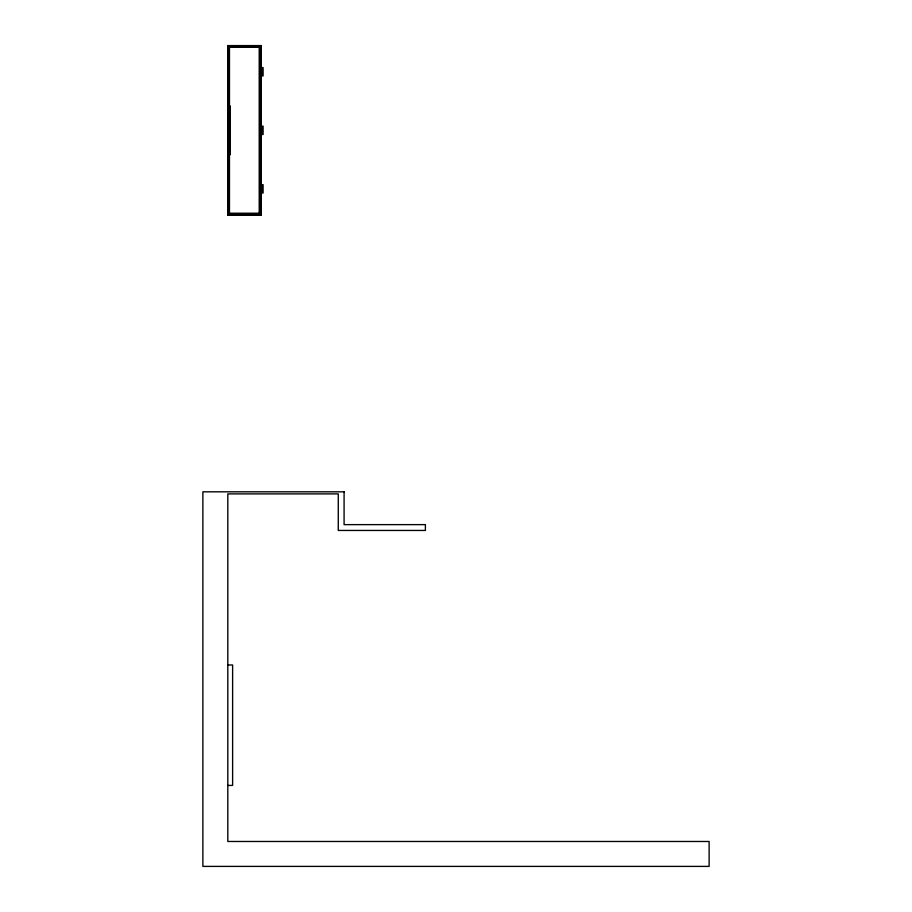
<?xml version="1.0" encoding="UTF-8"?>
<svg xmlns="http://www.w3.org/2000/svg" width="912" height="912" viewBox="0 0 912 912"><rect width="100%" height="100%" fill="white"/><g stroke="black" fill="none" stroke-linecap="round" stroke-linejoin="round"><path stroke-width="1.37" d="M260.855 214.867L260.855 45.771L227.966 45.771L227.966 214.867L260.855 214.867L260.855 45.771M259.361 47.264L261.026 45.6L261.026 215.038L227.806 215.038L227.806 45.6L261.026 45.6L261.026 215.038L259.361 213.374L259.361 47.264L229.459 47.264L227.806 45.6M227.806 215.038L229.459 213.374L259.361 213.374M229.459 155.234L230.291 154.402L230.291 106.237L229.459 105.404M227.806 47.264L227.806 53.911M261.026 67.613L263.101 67.613L263.101 75.913L261.026 75.913M261.026 68.446L262.268 68.446L262.268 75.08L261.026 75.08M227.806 89.615L227.806 96.262M261.026 126.164L263.101 126.164L263.101 134.474L261.026 134.474M261.026 126.996L262.268 126.996L262.268 133.642L261.026 133.642M227.806 164.365L227.806 171.011M261.026 184.714L263.101 184.714L263.101 193.025L261.026 193.025M261.026 185.546L262.268 185.546L262.268 192.193L261.026 192.193M227.806 206.728L227.806 213.374M227.806 664.985L232.617 664.985L232.617 785.426L227.806 785.426M229.459 47.264L229.459 213.374M259.532 47.093L229.3 47.093L229.3 213.545L259.532 213.545L259.532 47.093M344.086 491.819L202.886 491.819L202.886 866.4L709.114 866.4L709.114 841.48L227.806 841.48L227.806 493.894L338.272 493.894L338.272 530.442L425.391 530.442L425.391 524.628L344.086 524.628L344.086 491.819"/></g></svg>
